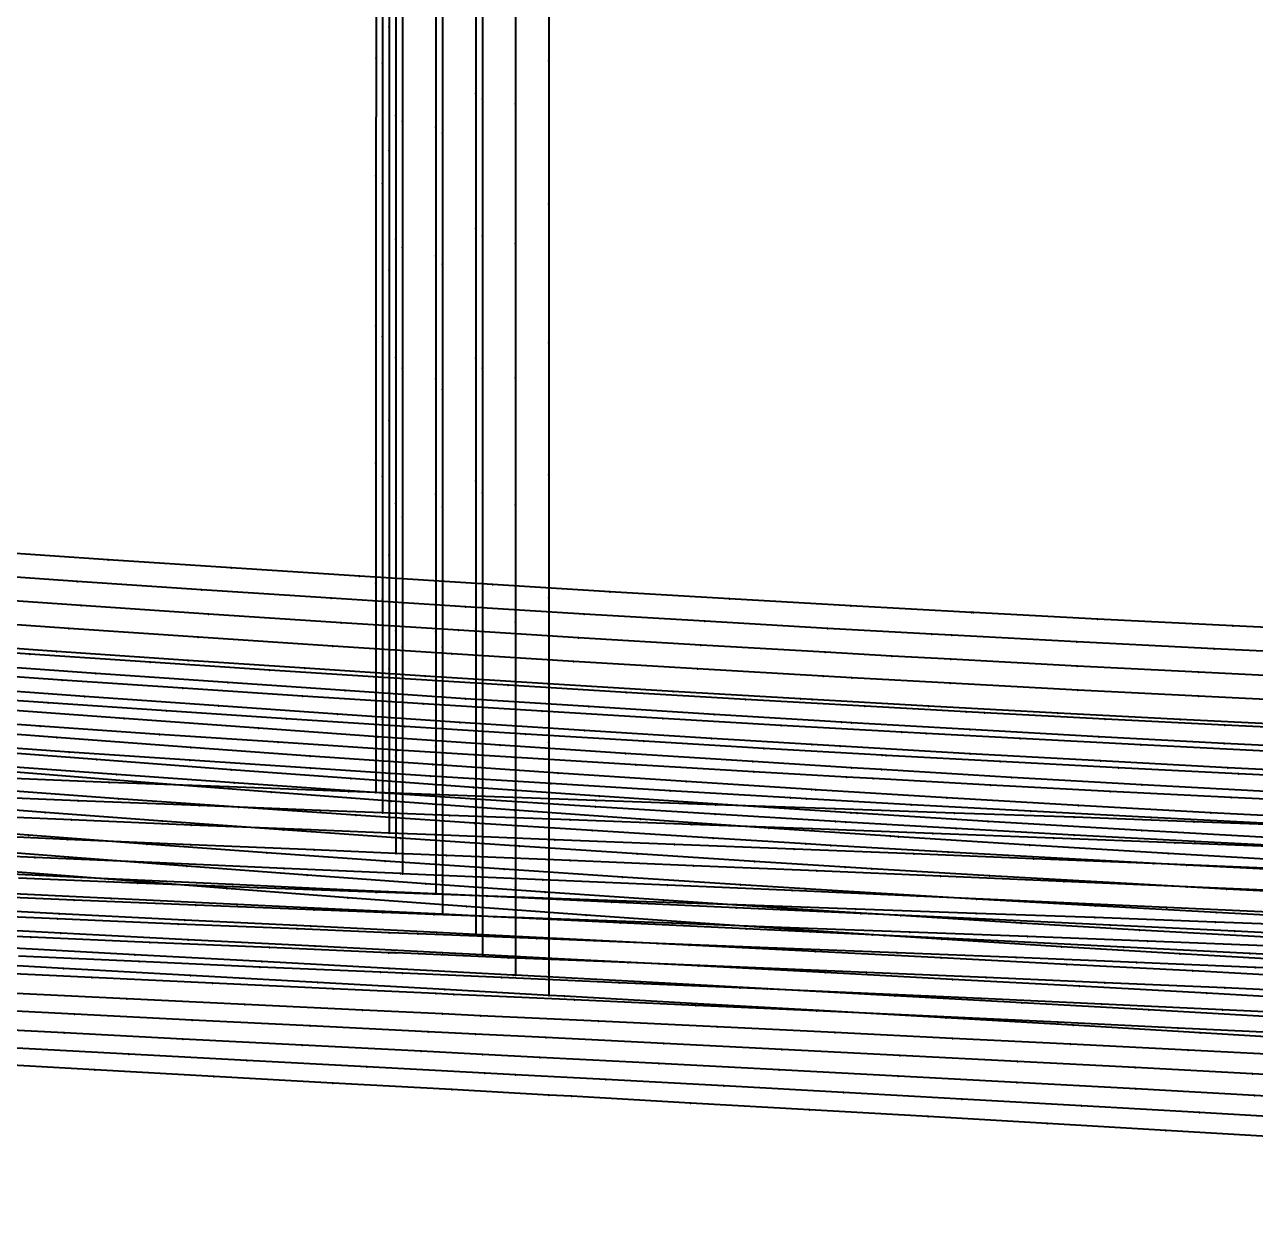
# Model space of a CAD drawing. Extents: x -2408 to 1029, y -526 to 2095.
# Drawn here: x -1262.1 to -1104.9, y 661.5 to 815.2 of the extents above; entities that cross this region are included whole.
import ezdxf

# ---------------------------------------------------------------- set-up
doc = ezdxf.new("R2010")
doc.units = 0

# ---------------------------------------------------------------- blocks, each defined once
blk = doc.blocks.new(' -30')
at = {"layer": '1'}
for points in [[(-426.181387, 263.491995), (-441.331963, 264.275543), (-456.716414, 265.079246), (-471.834351, 265.867545), (-487.219433, 266.659043), (-502.307592, 267.415883), (-517.695124, 268.158316), (-532.759082, 268.847883), (-548.150088, 269.514596), (-563.25244, 270.13595), (-578.645983, 270.740797), (-593.768208, 271.312101), (-609.16329, 271.875507), (-624.304347, 272.41661), (-639.700205, 272.958631), (-654.858819, 273.489181), (-670.25476, 274.029992), (-685.455338, 274.570903), (-700.850559, 275.130612), (-700.958405, 275.13464), (-716.031511, 275.698517), (-731.425494, 276.292017), (-746.605074, 276.894467)], [(-755.919862, -282.450756), (-771.200627, -281.788465), (-786.597999, -281.140621), (-801.88015, -280.51132), (-817.299696, -279.884333), (-832.58227, -279.265012), (-848.022402, -278.63554), (-863.304405, -278.003055), (-878.763381, -277.348024), (-894.043868, -276.679726), (-909.520237, -275.975179), (-924.797993, -275.246623), (-940.074012, -274.48242), (-955.469032, -273.674483), (-957.810669, -273.548374), (-970.741257, -272.837722), (-985.991134, -271.970428), (-1001.25985, -271.072241), (-1016.303678, -270.159495), (-1031.56907, -269.206516), (-1046.783735, -268.231197), (-1062.045895, -267.227961), (-1077.415054, -266.192914), (-1092.674012, -265.141895)]]:
    blk.add_lwpolyline(points, dxfattribs=at)
at = {"layer": '14'}
for points in [[(-428.605438, 276.333232), (-443.868397, 277.1251), (-459.130577, 277.922795), (-474.392398, 278.717149), (-489.654587, 279.499012), (-504.917567, 280.259217), (-520.181988, 280.98861), (-535.430734, 281.678741), (-550.699052, 282.332695), (-565.968947, 282.954628), (-581.240332, 283.549537), (-596.512816, 284.122407), (-611.786236, 284.678231), (-627.060429, 285.222003), (-642.335041, 285.758709), (-657.609871, 286.293342), (-672.884642, 286.83089), (-688.15919, 287.376346), (-700.958176, 287.844696), (-704.484245, 287.973715), (-719.757559, 288.549921), (-735.030142, 289.143388), (-750.301972, 289.754185)], [(-749.239609, -270.035024), (-765.105553, -269.338122), (-780.972669, -268.664248), (-796.840762, -268.007014), (-812.709408, -267.360039), (-828.578263, -266.71694), (-844.446979, -266.071333), (-860.315134, -265.416838), (-876.182533, -264.747066), (-892.048754, -264.055635), (-907.913451, -263.336164), (-923.7762, -262.582272), (-941.068247, -261.714579), (-956.86877, -260.880383), (-957.126389, -260.86647), (-972.553443, -260.016254), (-988.060526, -259.129009), (-1003.328049, -258.225478), (-1018.294121, -257.312485), (-1035.2909, -256.244481), (-1051.694918, -255.183723), (-1067.407822, -254.141055), (-1082.331331, -253.127316)]]:
    blk.add_lwpolyline(points, dxfattribs=at)
at = {"layer": '2'}
blk.add_point((-700.958176, 287.845173), dxfattribs=at)
at = {"layer": '3'}
for p in [(-700.956241, 381.576891), (-700.956551, 366.560706), (-700.956946, 347.424119), (-700.957308, 329.884465), (-700.957624, 314.580517), (-700.957934, 299.567665), (-735.030142, 289.143388), (-719.757559, 288.549921), (-704.484245, 287.973715), (-700.958176, 287.844696), (-688.15919, 287.376346), (-672.884642, 286.83089), (-657.609871, 286.293342), (-642.335041, 285.758709), (-627.060429, 285.222003), (-611.786236, 284.678231), (-596.512816, 284.122407), (-731.425494, 276.292017), (-716.031511, 275.698517), (-700.958405, 275.13464), (-700.850559, 275.130612), (-685.455338, 274.570903), (-670.25476, 274.029992), (-654.858819, 273.489181), (-639.700205, 272.958631), (-624.304347, 272.41661), (-609.16329, 271.875507), (-593.768208, 271.312101), (-1067.407822, -254.141055), (-1051.694918, -255.183723), (-1035.2909, -256.244481), (-1018.294121, -257.312485), (-1003.328049, -258.225478), (-988.060526, -259.129009), (-972.553443, -260.016254), (-957.126389, -260.86647), (-956.86877, -260.880383), (-941.068247, -261.714579), (-923.7762, -262.582272), (-1077.415054, -266.192914), (-1062.045895, -267.227961), (-1046.783735, -268.231197), (-1031.56907, -269.206516), (-1016.303678, -270.159495), (-1001.25985, -271.072241), (-985.991134, -271.970428), (-970.741257, -272.837722), (-957.810669, -273.548374), (-955.469032, -273.674483), (-940.074012, -274.48242), (-924.797993, -275.246623)]:
    blk.add_point(p, dxfattribs=at)
at = {"layer": '4'}
for p in [(-700.958176, 287.844696), (-700.958405, 275.13464), (-957.126389, -260.86647), (-957.810669, -273.548374)]:
    blk.add_point(p, dxfattribs=at)
at = {"layer": '8'}
blk.add_lwpolyline([(-700.953674, 505.879898), (-700.95409, 485.75853), (-700.954458, 467.90115), (-700.95481, 450.86053), (-700.955198, 432.063291), (-700.955609, 412.148189), (-700.955925, 396.86254), (-700.956241, 381.576891), (-700.956551, 366.560706), (-700.956946, 347.424119), (-700.957308, 329.884465), (-700.957624, 314.580517), (-700.957934, 299.567665), (-700.958176, 287.845173)], dxfattribs=at)
blk = doc.blocks.new(' -31')
at = {"layer": '1'}
for points in [[(-421.689618, 260.061065), (-437.011078, 260.884107), (-452.031299, 261.702323), (-467.319028, 262.537249), (-482.339516, 263.350588), (-497.359257, 264.148142), (-512.381885, 264.921339), (-527.634866, 265.672338), (-542.660905, 266.374364), (-557.93453, 267.053433), (-572.963389, 267.692279), (-588.256539, 268.317149), (-603.287269, 268.911079), (-618.59881, 269.5002), (-633.630554, 270.067508), (-648.959279, 270.639377), (-663.991401, 271.198233), (-679.384302, 271.773426), (-694.415989, 272.342519), (-700.958405, 272.5951), (-709.764956, 272.935074), (-724.795652, 273.529554), (-740.344061, 274.159765), (-755.173561, 274.775202)], [(-752.358094, -285.071968), (-767.404683, -284.398666), (-782.827206, -283.731496), (-798.250467, -283.081525), (-813.321694, -282.457211), (-828.745615, -281.823474), (-843.839067, -281.202679), (-859.262705, -280.56173), (-874.376563, -279.921436), (-889.798955, -279.249807), (-904.931591, -278.567229), (-920.351476, -277.841485), (-935.501224, -277.092704), (-950.917432, -276.292682), (-962.914429, -275.644817), (-966.01626, -275.473851), (-981.428758, -274.60417), (-996.558775, -273.719373), (-1011.967625, -272.788666), (-1027.153644, -271.843779), (-1042.559121, -270.858429), (-1057.86964, -269.853032), (-1073.271734, -268.816338), (-1088.35595, -267.778581)]]:
    blk.add_lwpolyline(points, dxfattribs=at)
at = {"layer": '14'}
for points in [[(-429.8121, 273.213737), (-445.237205, 274.05038), (-460.661389, 274.892923), (-476.085414, 275.731881), (-491.509813, 276.557754), (-506.935119, 277.361046), (-522.643486, 278.145979), (-538.072556, 278.877313), (-553.503501, 279.572014), (-568.936231, 280.234934), (-584.370424, 280.870918), (-599.805761, 281.48481), (-615.24215, 282.081462), (-630.679194, 282.665717), (-646.116763, 283.242424), (-661.554576, 283.816431), (-676.992388, 284.392583), (-692.429955, 284.975729), (-700.958176, 285.304661), (-708.951361, 285.612984), (-724.387761, 286.223535), (-739.82349, 286.849095), (-755.258519, 287.489931)], [(-749.787063, -272.476186), (-765.817707, -271.756201), (-781.849769, -271.061654), (-797.882875, -270.38581), (-813.916575, -269.721941), (-829.95065, -269.063307), (-845.984649, -268.403178), (-862.018199, -267.734821), (-878.050928, -267.051504), (-894.082461, -266.346494), (-910.112427, -265.613057), (-926.140451, -264.84446), (-943.708059, -263.954536), (-959.67301, -263.103139), (-962.218704, -262.963848), (-975.521006, -262.220892), (-991.189569, -261.314786), (-1006.616222, -260.391812), (-1021.738486, -259.458959), (-1038.913005, -258.367476), (-1055.489037, -257.283158), (-1071.367298, -256.21711), (-1086.448576, -255.180433)]]:
    blk.add_lwpolyline(points, dxfattribs=at)
at = {"layer": '2'}
blk.add_point((-700.958176, 285.305176), dxfattribs=at)
at = {"layer": '3'}
for p in [(-700.956241, 380.980522), (-700.956551, 365.652977), (-700.956946, 346.119563), (-700.957308, 328.216197), (-700.957624, 312.5949), (-700.957934, 297.270754), (-739.82349, 286.849095), (-724.387761, 286.223535), (-708.951361, 285.612984), (-700.958176, 285.304661), (-692.429955, 284.975729), (-676.992388, 284.392583), (-661.554576, 283.816431), (-646.116763, 283.242424), (-630.679194, 282.665717), (-615.24215, 282.081462), (-599.805761, 281.48481), (-740.344061, 274.159765), (-724.795652, 273.529554), (-709.764956, 272.935074), (-700.958405, 272.5951), (-694.415989, 272.342519), (-679.384302, 271.773426), (-663.991401, 271.198233), (-648.959279, 270.639377), (-633.630554, 270.067508), (-618.59881, 269.5002), (-603.287269, 268.911079), (-1071.367298, -256.21711), (-1055.489037, -257.283158), (-1038.913005, -258.367476), (-1021.738486, -259.458959), (-1006.616222, -260.391812), (-991.189569, -261.314786), (-975.521006, -262.220892), (-962.218704, -262.963848), (-959.67301, -263.103139), (-943.708059, -263.954536), (-926.140451, -264.84446), (-1073.271734, -268.816338), (-1057.86964, -269.853032), (-1042.559121, -270.858429), (-1027.153644, -271.843779), (-1011.967625, -272.788666), (-996.558775, -273.719373), (-981.428758, -274.60417), (-966.01626, -275.473851), (-962.914429, -275.644817), (-950.917432, -276.292682), (-935.501224, -277.092704)]:
    blk.add_point(p, dxfattribs=at)
at = {"layer": '4'}
for p in [(-700.958176, 285.304661), (-700.958405, 272.5951), (-962.218704, -262.963848), (-962.914429, -275.644817)]:
    blk.add_point(p, dxfattribs=at)
at = {"layer": '8'}
blk.add_lwpolyline([(-700.953674, 507.861099), (-700.95409, 487.322493), (-700.954458, 469.094819), (-700.95481, 451.700844), (-700.955198, 432.513816), (-700.955609, 412.185753), (-700.955925, 396.583138), (-700.956241, 380.980522), (-700.956551, 365.652977), (-700.956946, 346.119563), (-700.957308, 328.216197), (-700.957624, 312.5949), (-700.957934, 297.270754), (-700.958176, 285.305176)], dxfattribs=at)
blk = doc.blocks.new(' -32')
at = {"layer": '1'}
for points in [[(-422.383768, 256.899761), (-437.768939, 257.762106), (-452.928661, 258.623362), (-468.281116, 259.497916), (-483.441033, 260.354496), (-498.852583, 261.208428), (-514.014911, 262.022975), (-529.337916, 262.812437), (-544.503819, 263.555708), (-559.846114, 264.273011), (-575.015055, 264.953136), (-590.375642, 265.616744), (-605.54647, 266.251555), (-620.924172, 266.878666), (-636.096177, 267.485696), (-651.489891, 268.094122), (-666.662289, 268.69081), (-682.151071, 269.301665), (-697.323176, 269.906072), (-700.958405, 270.05312), (-712.73454, 270.529508), (-727.905782, 271.155055), (-743.317423, 271.802961), (-758.487586, 272.453098)], [(-756.075592, -287.363959), (-771.277737, -286.674672), (-786.396985, -286.012042), (-801.624435, -285.361817), (-816.744937, -284.72732), (-831.492069, -284.113688), (-847.116812, -283.463143), (-862.237199, -282.827295), (-877.50982, -282.172792), (-892.628992, -281.507035), (-907.921282, -280.80981), (-923.038039, -280.090857), (-938.34811, -279.326425), (-953.461204, -278.534516), (-968.019562, -277.738285), (-968.548114, -277.70878), (-983.657405, -276.848649), (-998.99178, -275.944104), (-1014.097598, -275.023821), (-1029.500188, -274.057041), (-1044.602615, -273.082548), (-1059.939156, -272.067258), (-1075.038283, -271.04319), (-1090.204697, -269.990208)]]:
    blk.add_lwpolyline(points, dxfattribs=at)
at = {"layer": '14'}
for points in [[(-418.02239, 269.377712), (-433.29239, 270.22969), (-448.56115, 271.095254), (-463.829254, 271.965198), (-479.09729, 272.830318), (-494.365842, 273.681411), (-509.635422, 274.509268), (-527.022193, 275.411858), (-542.295876, 276.164132), (-557.571435, 276.882064), (-572.848641, 277.57007), (-588.127187, 278.232564), (-603.406995, 278.873969), (-618.687759, 279.498698), (-633.969248, 280.111167), (-649.251195, 280.715791), (-664.533444, 281.316991), (-679.815728, 281.919179), (-695.097778, 282.526773), (-700.958176, 282.763557), (-710.965847, 283.167907), (-726.246973, 283.797153), (-741.527498, 284.438462), (-756.807462, 285.092287)], [(-749.976035, -274.934217), (-766.171398, -274.190461), (-782.368289, -273.474709), (-798.566457, -272.779873), (-814.76535, -272.098878), (-830.96472, -271.424635), (-847.16409, -270.750068), (-863.362982, -270.068096), (-879.561149, -269.371632), (-895.758037, -268.6536), (-911.953397, -267.906913), (-928.146678, -267.124496), (-943.652668, -266.335676), (-959.795608, -265.473073), (-967.311859, -265.057926), (-975.830996, -264.577513), (-991.695618, -263.656159), (-1007.326559, -262.716159), (-1022.660679, -261.76467), (-1037.634846, -260.808854), (-1054.565747, -259.697803), (-1070.820894, -258.601952), (-1086.300012, -257.532671)]]:
    blk.add_lwpolyline(points, dxfattribs=at)
at = {"layer": '2'}
blk.add_point((-700.958176, 282.765179), dxfattribs=at)
at = {"layer": '3'}
for p in [(-700.956136, 385.673368), (-700.956448, 369.909708), (-700.956751, 354.613812), (-700.957132, 335.431994), (-700.957472, 318.245988), (-700.95776, 303.721027), (-700.958064, 288.378354), (-741.527498, 284.438462), (-726.246973, 283.797153), (-710.965847, 283.167907), (-700.958176, 282.763557), (-695.097778, 282.526773), (-679.815728, 281.919179), (-664.533444, 281.316991), (-649.251195, 280.715791), (-633.969248, 280.111167), (-618.687759, 279.498698), (-603.406995, 278.873969), (-743.317423, 271.802961), (-727.905782, 271.155055), (-712.73454, 270.529508), (-700.958405, 270.05312), (-697.323176, 269.906072), (-682.151071, 269.301665), (-666.662289, 268.69081), (-651.489891, 268.094122), (-636.096177, 267.485696), (-620.924172, 266.878666), (-605.54647, 266.251555), (-590.375642, 265.616744), (-1070.820894, -258.601952), (-1054.565747, -259.697803), (-1037.634846, -260.808854), (-1022.660679, -261.76467), (-1007.326559, -262.716159), (-991.695618, -263.656159), (-975.830996, -264.577513), (-967.311859, -265.057926), (-959.795608, -265.473073), (-943.652668, -266.335676), (-928.146678, -267.124496), (-1075.038283, -271.04319), (-1059.939156, -272.067258), (-1044.602615, -273.082548), (-1029.500188, -274.057041), (-1014.097598, -275.023821), (-998.99178, -275.944104), (-983.657405, -276.848649), (-968.548114, -277.70878), (-968.019562, -277.738285), (-953.461204, -278.534516), (-938.34811, -279.326425), (-923.038039, -280.090857)]:
    blk.add_point(p, dxfattribs=at)
at = {"layer": '4'}
for p in [(-700.958176, 282.763557), (-700.958405, 270.05312), (-967.311859, -265.057926), (-968.019562, -277.738285)]:
    blk.add_point(p, dxfattribs=at)
at = {"layer": '8'}
blk.add_lwpolyline([(-700.953674, 509.8423), (-700.95409, 488.886455), (-700.954458, 470.288488), (-700.95481, 452.541158), (-700.955198, 432.964349), (-700.955505, 417.481348), (-700.95582, 401.624134), (-700.956136, 385.673368), (-700.956448, 369.909708), (-700.956751, 354.613812), (-700.957132, 335.431994), (-700.957472, 318.245988), (-700.95776, 303.721027), (-700.958064, 288.378354), (-700.958176, 282.765179)], dxfattribs=at)
blk = doc.blocks.new(' -33')
at = {"layer": '1'}
for points in [[(-427.295259, 253.986978), (-442.581111, 254.883506), (-457.866419, 255.789223), (-473.006044, 256.686035), (-488.291917, 257.582109), (-503.536524, 258.457296), (-518.825035, 259.307253), (-534.280464, 260.129675), (-549.572868, 260.906681), (-564.692059, 261.643), (-579.987401, 262.35974), (-595.124711, 263.045234), (-610.422013, 263.717983), (-625.5764, 264.368689), (-640.874932, 265.013734), (-656.045228, 265.645601), (-671.344231, 266.279177), (-686.622937, 266.912557), (-700.958405, 267.510967), (-701.921743, 267.551173), (-717.110963, 268.192671), (-732.409045, 268.848295), (-747.599299, 269.509138), (-762.896495, 270.184946)], [(-755.323933, -289.857647), (-770.694346, -289.143916), (-785.950538, -288.461129), (-801.347675, -287.791684), (-816.605275, -287.141625), (-832.027522, -286.491831), (-847.285475, -285.850042), (-862.543218, -285.20321), (-877.988219, -284.537079), (-893.244742, -283.861903), (-908.710519, -283.153938), (-923.964632, -282.425818), (-939.449062, -281.649797), (-954.699437, -280.847467), (-969.703929, -280.022424), (-973.123016, -279.829655), (-984.950427, -279.149841), (-1000.008426, -278.256658), (-1015.251317, -277.322731), (-1030.42018, -276.365), (-1045.659556, -275.375669), (-1060.820195, -274.365671), (-1076.056196, -273.325623), (-1091.114763, -272.273251)]]:
    blk.add_lwpolyline(points, dxfattribs=at)
at = {"layer": '14'}
for points in [[(-425.616196, 266.610841), (-441.365679, 267.533985), (-457.114135, 268.466918), (-472.86217, 269.399603), (-488.610391, 270.321999), (-504.359634, 271.224079), (-522.360762, 272.217272), (-536.884961, 272.981302), (-552.640378, 273.773883), (-568.397647, 274.533257), (-584.15667, 275.263918), (-599.917043, 275.970344), (-615.678669, 276.657026), (-631.441143, 277.328443), (-647.204368, 277.989087), (-662.967979, 278.643438), (-678.7318, 279.295986), (-694.495504, 279.951211), (-700.958176, 280.222874), (-711.407599, 280.662104), (-727.170485, 281.334524), (-742.932859, 282.01716), (-758.694676, 282.710698)], [(-748.155236, -277.486223), (-764.515007, -276.713849), (-780.876641, -275.97322), (-797.239631, -275.256876), (-813.603698, -274.557347), (-829.968258, -273.867177), (-846.333034, -273.178896), (-862.697518, -272.485043), (-879.061203, -271.77816), (-895.42381, -271.050776), (-911.784756, -270.295435), (-928.143763, -269.504667), (-943.54103, -268.721465), (-959.860649, -267.848624), (-972.405014, -267.149811), (-976.08208, -266.940595), (-992.141825, -266.004694), (-1007.976158, -265.048251), (-1023.521357, -264.078597), (-1038.713918, -263.103048), (-1055.907811, -261.967239), (-1072.433921, -260.845017), (-1088.191235, -259.74801)]]:
    blk.add_lwpolyline(points, dxfattribs=at)
at = {"layer": '2'}
blk.add_point((-700.958176, 280.225182), dxfattribs=at)
at = {"layer": '3'}
for p in [(-700.956345, 374.425076), (-700.956652, 358.633801), (-700.956946, 343.510434), (-700.957308, 324.879663), (-700.957624, 308.623679), (-700.957934, 292.676912), (-742.932859, 282.01716), (-727.170485, 281.334524), (-711.407599, 280.662104), (-700.958176, 280.222874), (-694.495504, 279.951211), (-678.7318, 279.295986), (-662.967979, 278.643438), (-647.204368, 277.989087), (-631.441143, 277.328443), (-615.678669, 276.657026), (-599.917043, 275.970344), (-747.599299, 269.509138), (-732.409045, 268.848295), (-717.110963, 268.192671), (-701.921743, 267.551173), (-700.958405, 267.510967), (-686.622937, 266.912557), (-671.344231, 266.279177), (-656.045228, 265.645601), (-640.874932, 265.013734), (-625.5764, 264.368689), (-610.422013, 263.717983), (-595.124711, 263.045234), (-1072.433921, -260.845017), (-1055.907811, -261.967239), (-1038.713918, -263.103048), (-1023.521357, -264.078597), (-1007.976158, -265.048251), (-992.141825, -266.004694), (-976.08208, -266.940595), (-972.405014, -267.149811), (-959.860649, -267.848624), (-943.54103, -268.721465), (-928.143763, -269.504667), (-1076.056196, -273.325623), (-1060.820195, -274.365671), (-1045.659556, -275.375669), (-1030.42018, -276.365), (-1015.251317, -277.322731), (-1000.008426, -278.256658), (-984.950427, -279.149841), (-973.123016, -279.829655), (-969.703929, -280.022424), (-954.699437, -280.847467), (-939.449062, -281.649797), (-923.964632, -282.425818)]:
    blk.add_point(p, dxfattribs=at)
at = {"layer": '4'}
for p in [(-700.958176, 280.222874), (-700.958405, 267.510967), (-972.405014, -267.149811), (-973.123016, -279.829655)]:
    blk.add_point(p, dxfattribs=at)
at = {"layer": '8'}
blk.add_lwpolyline([(-700.953674, 511.823502), (-700.954028, 493.650369), (-700.954378, 475.636261), (-700.954718, 458.108068), (-700.955099, 438.544343), (-700.955402, 422.943899), (-700.955714, 406.866367), (-700.95603, 390.598014), (-700.956345, 374.425076), (-700.956652, 358.633801), (-700.956946, 343.510434), (-700.957308, 324.879663), (-700.957624, 308.623679), (-700.957934, 292.676912), (-700.958176, 280.225182)], dxfattribs=at)
blk = doc.blocks.new(' -34')
at = {"layer": '1'}
for points in [[(-427.3658, 250.80666), (-442.752906, 251.74436), (-458.172006, 252.69371), (-473.524246, 253.639), (-488.944, 254.579046), (-503.96908, 255.477045), (-519.391481, 256.371375), (-534.709567, 257.223988), (-550.135995, 258.045975), (-565.472535, 258.830853), (-580.902162, 259.591977), (-596.25616, 260.324763), (-611.687871, 261.040399), (-627.058243, 261.736318), (-642.491357, 262.422015), (-657.876937, 263.096367), (-673.310691, 263.767534), (-688.346205, 264.420255), (-700.958405, 264.969692), (-703.779921, 265.092619), (-719.18269, 265.768612), (-734.615851, 266.452935), (-750.020513, 267.143665)], [(-751.282725, -292.515013), (-766.30968, -291.793504), (-781.702573, -291.08384), (-797.096529, -290.397559), (-812.152426, -289.742886), (-827.547588, -289.084129), (-842.629487, -288.443162), (-858.02474, -287.787078), (-873.130701, -287.135416), (-888.525021, -286.457104), (-903.652986, -285.770646), (-919.045172, -285.045524), (-934.193097, -284.298782), (-949.581788, -283.501829), (-964.849556, -282.67344), (-978.226776, -281.917915), (-980.234234, -281.802241), (-995.616874, -280.897041), (-1010.84555, -279.969732), (-1026.224543, -279.003418), (-1041.564578, -278.011059), (-1056.939991, -276.989186), (-1072.390668, -275.936023), (-1087.762539, -274.86247)]]:
    blk.add_lwpolyline(points, dxfattribs=at)
at = {"layer": '14'}
for points in [[(-429.167027, 263.638904), (-445.078209, 264.611238), (-460.988322, 265.591521), (-476.898239, 266.569519), (-492.808532, 267.534977), (-508.720077, 268.477659), (-523.82202, 269.341893), (-539.737721, 270.21388), (-555.655588, 271.048715), (-571.57552, 271.850673), (-587.497189, 272.624017), (-603.420266, 273.373011), (-619.34465, 274.101929), (-635.269936, 274.815031), (-651.196024, 275.516591), (-667.122547, 276.210871), (-683.049291, 276.90214), (-700.958176, 277.681198), (-701.25124, 277.693948), (-716.082292, 278.34431), (-732.008379, 279.049466), (-747.933998, 279.762512), (-763.859133, 280.484359)], [(-748.67503, -279.928044), (-765.199451, -279.131692), (-781.725946, -278.369802), (-798.254052, -277.63453), (-814.783307, -276.918032), (-831.313248, -276.212463), (-847.843414, -275.509981), (-864.373419, -274.802738), (-880.902647, -274.082896), (-897.430713, -273.342608), (-913.957154, -272.57403), (-930.481509, -271.769319), (-946.126004, -270.967182), (-962.610425, -270.077926), (-977.497482, -269.238701), (-978.995736, -269.15243), (-995.217702, -268.19819), (-1011.212086, -267.222703), (-1026.914653, -266.233465), (-1042.261168, -265.237971), (-1057.187393, -264.243718), (-1073.984438, -263.095324), (-1090.019987, -261.970725)]]:
    blk.add_lwpolyline(points, dxfattribs=at)
at = {"layer": '2'}
blk.add_point((-700.958176, 277.685184), dxfattribs=at)
at = {"layer": '3'}
for p in [(-700.956345, 373.72403), (-700.956652, 357.62448), (-700.956946, 342.205879), (-700.957308, 323.211396), (-700.957624, 306.638075), (-700.957934, 290.379991), (-747.933998, 279.762512), (-732.008379, 279.049466), (-716.082292, 278.34431), (-701.25124, 277.693948), (-700.958176, 277.681198), (-683.049291, 276.90214), (-667.122547, 276.210871), (-651.196024, 275.516591), (-635.269936, 274.815031), (-619.34465, 274.101929), (-603.420266, 273.373011), (-734.615851, 266.452935), (-719.18269, 265.768612), (-703.779921, 265.092619), (-700.958405, 264.969692), (-688.346205, 264.420255), (-673.310691, 263.767534), (-657.876937, 263.096367), (-642.491357, 262.422015), (-627.058243, 261.736318), (-611.687871, 261.040399), (-596.25616, 260.324763), (-1073.984438, -263.095324), (-1057.187393, -264.243718), (-1042.261168, -265.237971), (-1026.914653, -266.233465), (-1011.212086, -267.222703), (-995.217702, -268.19819), (-978.995736, -269.15243), (-977.497482, -269.238701), (-962.610425, -270.077926), (-946.126004, -270.967182), (-930.481509, -271.769319), (-1072.390668, -275.936023), (-1056.939991, -276.989186), (-1041.564578, -278.011059), (-1026.224543, -279.003418), (-1010.84555, -279.969732), (-995.616874, -280.897041), (-980.234234, -281.802241), (-978.226776, -281.917915), (-964.849556, -282.67344), (-949.581788, -283.501829), (-934.193097, -284.298782)]:
    blk.add_point(p, dxfattribs=at)
at = {"layer": '4'}
for p in [(-700.958176, 277.681198), (-700.958405, 264.969692), (-977.497482, -269.238701), (-978.226776, -281.917915)]:
    blk.add_point(p, dxfattribs=at)
at = {"layer": '8'}
blk.add_lwpolyline([(-700.953674, 513.804703), (-700.954028, 495.276801), (-700.954378, 476.91103), (-700.954718, 459.040651), (-700.955099, 439.09501), (-700.955402, 423.190017), (-700.955714, 406.798633), (-700.95603, 390.212692), (-700.956345, 373.72403), (-700.956652, 357.62448), (-700.956946, 342.205879), (-700.957308, 323.211396), (-700.957624, 306.638075), (-700.957934, 290.379991), (-700.958176, 277.685184)], dxfattribs=at)
blk = doc.blocks.new(' -35')
at = {"layer": '1'}
for points in [[(-437.238442, 248.247811), (-452.652031, 249.230405), (-468.004108, 250.212494), (-483.417923, 251.192657), (-498.737884, 252.152017), (-514.154146, 253.092948), (-529.226783, 253.980053), (-544.647145, 254.851238), (-559.976131, 255.683734), (-575.399892, 256.491231), (-590.746435, 257.268618), (-606.17264, 258.027724), (-621.535509, 258.765234), (-636.963403, 259.491077), (-652.341469, 260.203586), (-667.770154, 260.911265), (-683.23861, 261.617552), (-698.66741, 262.322504), (-700.958405, 262.427711), (-714.064389, 263.029557), (-729.49281, 263.744003), (-744.89203, 264.463864), (-760.319735, 265.192516)], [(-760.809693, -294.470697), (-776.202845, -293.722761), (-791.597219, -293.000645), (-806.635484, -292.313985), (-822.031315, -291.623793), (-837.096648, -290.954715), (-852.492776, -290.27093), (-867.583074, -289.594416), (-882.978356, -288.891491), (-898.091395, -288.182923), (-913.484576, -287.435701), (-928.618271, -286.668805), (-944.007854, -285.850953), (-959.108642, -285.010879), (-973.190689, -284.194622), (-974.494042, -284.117539), (-989.877375, -283.189174), (-1005.139104, -282.236163), (-1020.518526, -281.245303), (-1035.917054, -280.223952), (-1051.29271, -279.176298), (-1066.304741, -278.12779), (-1081.676777, -277.028353)]]:
    blk.add_lwpolyline(points, dxfattribs=at)
at = {"layer": '14'}
for points in [[(-424.654254, 260.17974), (-440.560214, 261.184595), (-456.465022, 262.200362), (-472.369271, 263.216835), (-488.273859, 264.223825), (-504.179453, 265.211128), (-520.086723, 266.168542), (-535.242791, 267.044751), (-551.154726, 267.927338), (-567.068873, 268.775939), (-582.984821, 269.594716), (-598.902465, 270.387849), (-614.821471, 271.159505), (-630.741503, 271.913851), (-646.662457, 272.655066), (-662.58396, 273.387316), (-678.505791, 274.114774), (-694.427731, 274.841612), (-700.958176, 275.141201), (-710.940407, 275.599112), (-726.861784, 276.335499), (-742.782764, 277.078817), (-758.703323, 277.830058)], [(-759.666823, -281.811773), (-776.186742, -281.009095), (-792.708424, -280.235858), (-809.231455, -279.484014), (-825.755344, -278.745518), (-842.279602, -278.012328), (-858.803738, -277.276399), (-875.327339, -276.529683), (-891.849761, -275.764143), (-908.370591, -274.971733), (-924.88934, -274.144407), (-940.875508, -273.302877), (-957.363445, -272.389503), (-972.443008, -271.51638), (-973.761162, -271.438436), (-990.00323, -270.457451), (-1006.023998, -269.454333), (-1021.758036, -268.436859), (-1037.139843, -267.412805), (-1052.103916, -266.389951), (-1068.946655, -265.208513), (-1085.027638, -264.051647)]]:
    blk.add_lwpolyline(points, dxfattribs=at)
at = {"layer": '2'}
blk.add_point((-700.958176, 275.145187), dxfattribs=at)
at = {"layer": '3'}
for p in [(-700.956345, 373.022984), (-700.956652, 356.61516), (-700.956946, 340.901323), (-700.957221, 326.178895), (-700.95755, 308.605239), (-700.957822, 294.027856), (-700.958098, 279.321955), (-742.782764, 277.078817), (-726.861784, 276.335499), (-710.940407, 275.599112), (-700.958176, 275.141201), (-694.427731, 274.841612), (-678.505791, 274.114774), (-662.58396, 273.387316), (-646.662457, 272.655066), (-630.741503, 271.913851), (-614.821471, 271.159505), (-598.902465, 270.387849), (-744.89203, 264.463864), (-729.49281, 263.744003), (-714.064389, 263.029557), (-700.958405, 262.427711), (-698.66741, 262.322504), (-683.23861, 261.617552), (-667.770154, 260.911265), (-652.341469, 260.203586), (-636.963403, 259.491077), (-621.535509, 258.765234), (-606.17264, 258.027724), (-1068.946655, -265.208513), (-1052.103916, -266.389951), (-1037.139843, -267.412805), (-1021.758036, -268.436859), (-1006.023998, -269.454333), (-990.00323, -270.457451), (-973.761162, -271.438436), (-972.443008, -271.51638), (-957.363445, -272.389503), (-940.875508, -273.302877), (-924.88934, -274.144407), (-1066.304741, -278.12779), (-1051.29271, -279.176298), (-1035.917054, -280.223952), (-1020.518526, -281.245303), (-1005.139104, -282.236163), (-989.877375, -283.189174), (-974.494042, -284.117539), (-973.190689, -284.194622), (-959.108642, -285.010879), (-944.007854, -285.850953), (-928.618271, -286.668805)]:
    blk.add_point(p, dxfattribs=at)
at = {"layer": '4'}
for p in [(-700.958176, 275.141201), (-700.958405, 262.427711), (-972.443008, -271.51638), (-973.190689, -284.194622)]:
    blk.add_point(p, dxfattribs=at)
at = {"layer": '8'}
blk.add_lwpolyline([(-700.953674, 515.785904), (-700.954028, 496.90323), (-700.954378, 478.185792), (-700.954718, 459.973234), (-700.955099, 439.645677), (-700.955402, 423.436136), (-700.955714, 406.73088), (-700.95603, 389.827352), (-700.956345, 373.022984), (-700.956652, 356.61516), (-700.956946, 340.901323), (-700.957221, 326.178895), (-700.95755, 308.605239), (-700.957822, 294.027856), (-700.958098, 279.321955), (-700.958176, 275.145187)], dxfattribs=at)
blk = doc.blocks.new(' -36')
at = {"layer": '1'}
for points in [[(-439.815525, 245.25742), (-454.819079, 246.249466), (-469.861017, 247.246214), (-484.903361, 248.236845), (-499.874545, 249.208418), (-514.919397, 250.161232), (-530.108741, 251.090568), (-545.157575, 251.977399), (-560.652262, 252.857356), (-575.704564, 253.683023), (-590.696881, 254.480399), (-605.751663, 255.259333), (-620.759471, 256.017274), (-635.815979, 256.762228), (-650.838252, 257.493266), (-665.89577, 258.217028), (-681.056175, 258.940038), (-696.114135, 259.655706), (-700.958405, 259.886036), (-711.172054, 260.371638), (-726.213128, 261.08938), (-741.270753, 261.811643), (-756.314975, 262.537789)], [(-763.338846, -296.79844), (-778.351493, -296.05933), (-793.553311, -295.337039), (-808.56811, -294.643233), (-823.583522, -293.962674), (-838.814652, -293.279547), (-853.830428, -292.606893), (-869.087782, -291.91782), (-884.102765, -291.228094), (-899.384049, -290.508166), (-914.397063, -289.776621), (-929.700036, -288.998858), (-944.709607, -288.199649), (-960.104271, -287.341486), (-975.109699, -286.4678), (-978.296661, -286.277752), (-990.113113, -285.56012), (-1005.598166, -284.59047), (-1020.597708, -283.621117), (-1035.747184, -282.613356), (-1050.743047, -281.588708), (-1066.063397, -280.515314), (-1081.055759, -279.439485)]]:
    blk.add_lwpolyline(points, dxfattribs=at)
at = {"layer": '14'}
for points in [[(-437.432173, 257.828144), (-453.498913, 258.889817), (-469.564994, 259.954413), (-485.631204, 261.011601), (-501.698325, 262.051048), (-517.767144, 263.062422), (-533.549452, 264.019101), (-549.623166, 264.955089), (-565.699074, 265.856354), (-581.777071, 266.726821), (-597.856824, 267.5704), (-613.938074, 268.391004), (-630.020565, 269.192549), (-646.104039, 269.978948), (-662.188201, 270.754113), (-678.272869, 271.521964), (-694.357748, 272.286412), (-700.958176, 272.600288), (-711.086961, 273.081981), (-727.171594, 273.849856), (-743.255914, 274.621901), (-759.339923, 275.399351)], [(-757.515704, -284.376837), (-774.200055, -283.545769), (-790.886463, -282.748107), (-807.574558, -281.975401), (-824.263738, -281.21921), (-840.953402, -280.471095), (-857.643179, -279.722607), (-874.332467, -278.965305), (-891.020666, -278.190751), (-907.707404, -277.390494), (-924.392004, -276.556099), (-940.653292, -275.701839), (-957.314978, -274.779548), (-973.896628, -273.817123), (-977.53685, -273.600216), (-990.332004, -272.822526), (-1006.555167, -271.8037), (-1022.499956, -270.768605), (-1038.100212, -269.725196), (-1053.28999, -268.681419), (-1070.40433, -267.473829), (-1086.764907, -266.289203)]]:
    blk.add_lwpolyline(points, dxfattribs=at)
at = {"layer": '2'}
blk.add_point((-700.958176, 272.605171), dxfattribs=at)
at = {"layer": '3'}
for p in [(-700.956345, 372.321923), (-700.956652, 355.605825), (-700.956946, 339.596753), (-700.957221, 324.597717), (-700.95755, 306.693891), (-700.957822, 291.84263), (-700.958098, 276.860416), (-743.255914, 274.621901), (-727.171594, 273.849856), (-711.086961, 273.081981), (-700.958176, 272.600288), (-694.357748, 272.286412), (-678.272869, 271.521964), (-662.188201, 270.754113), (-646.104039, 269.978948), (-630.020565, 269.192549), (-613.938074, 268.391004), (-597.856824, 267.5704), (-741.270753, 261.811643), (-726.213128, 261.08938), (-711.172054, 260.371638), (-700.958405, 259.886036), (-696.114135, 259.655706), (-681.056175, 258.940038), (-665.89577, 258.217028), (-650.838252, 257.493266), (-635.815979, 256.762228), (-620.759471, 256.017274), (-605.751663, 255.259333), (-1070.40433, -267.473829), (-1053.28999, -268.681419), (-1038.100212, -269.725196), (-1022.499956, -270.768605), (-1006.555167, -271.8037), (-990.332004, -272.822526), (-977.53685, -273.600216), (-973.896628, -273.817123), (-957.314978, -274.779548), (-940.653292, -275.701839), (-924.392004, -276.556099), (-1066.063397, -280.515314), (-1050.743047, -281.588708), (-1035.747184, -282.613356), (-1020.597708, -283.621117), (-1005.598166, -284.59047), (-990.113113, -285.56012), (-978.296661, -286.277752), (-975.109699, -286.4678), (-960.104271, -287.341486), (-944.709607, -288.199649), (-929.700036, -288.998858)]:
    blk.add_point(p, dxfattribs=at)
at = {"layer": '4'}
for p in [(-700.958176, 272.600288), (-700.958405, 259.886036), (-977.53685, -273.600216), (-978.296661, -286.277752)]:
    blk.add_point(p, dxfattribs=at)
at = {"layer": '8'}
blk.add_lwpolyline([(-700.953674, 517.767105), (-700.954028, 498.52966), (-700.954378, 479.460557), (-700.954718, 460.90582), (-700.955099, 440.196339), (-700.955402, 423.682258), (-700.955714, 406.66315), (-700.95603, 389.442035), (-700.956345, 372.321923), (-700.956652, 355.605825), (-700.956946, 339.596753), (-700.957221, 324.597717), (-700.95755, 306.693891), (-700.957822, 291.84263), (-700.958098, 276.860416), (-700.958176, 272.605171)], dxfattribs=at)
blk = doc.blocks.new(' -37')
at = {"layer": '1'}
for points in [[(-434.750846, 241.761751), (-449.801661, 242.789125), (-464.788883, 243.817076), (-479.839575, 244.846159), (-495.313458, 245.89215), (-510.366359, 246.888462), (-525.592231, 247.865702), (-540.649183, 248.79903), (-556.121132, 249.724203), (-571.181851, 250.594361), (-586.670414, 251.462009), (-601.733892, 252.282827), (-616.718583, 253.079818), (-631.783954, 253.864518), (-646.783006, 254.632401), (-661.849628, 255.393501), (-676.93927, 256.148676), (-692.006398, 256.898771), (-700.958405, 257.343826), (-707.025654, 257.645473), (-722.092817, 258.396088), (-737.159846, 259.149465), (-752.182522, 259.904338), (-767.249065, 260.666223)], [(-758.309054, -299.473766), (-773.32178, -298.696695), (-788.505547, -297.939125), (-803.520748, -297.211722), (-818.536674, -296.499533), (-833.750777, -295.786958), (-848.767308, -295.086083), (-864.008634, -294.370643), (-879.024432, -293.655535), (-894.290599, -292.911751), (-909.304442, -292.156997), (-924.59299, -291.357248), (-939.603383, -290.536247), (-954.847641, -289.664205), (-969.853688, -288.767711), (-973.26416, -288.55896), (-984.857613, -287.83633), (-999.854355, -286.873429), (-1014.854318, -285.880086), (-1030.060748, -284.843583), (-1045.056864, -283.793714), (-1060.45161, -282.688683), (-1075.44398, -281.586653), (-1090.446815, -280.458628)]]:
    blk.add_lwpolyline(points, dxfattribs=at)
at = {"layer": '14'}
for points in [[(-432.872225, 254.36355), (-448.933673, 255.459429), (-464.994147, 256.561042), (-481.054607, 257.65818), (-497.115706, 258.740611), (-513.178327, 259.798121), (-529.012331, 260.806256), (-545.079875, 261.790432), (-561.149914, 262.739014), (-577.222035, 263.6558), (-593.296128, 264.544606), (-609.37178, 265.409231), (-625.44888, 266.25349), (-641.527015, 267.081183), (-657.606038, 267.896122), (-673.685649, 268.702114), (-689.765586, 269.502964), (-700.958176, 270.059471), (-705.923088, 270.306326), (-722.002954, 271.107454), (-738.082595, 271.911665), (-754.161929, 272.720273), (-770.240877, 273.534593)], [(-751.933622, -287.095371), (-768.611054, -286.220439), (-785.290886, -285.381982), (-801.972565, -284.571351), (-818.655535, -283.779897), (-835.339243, -282.998972), (-852.023132, -282.219925), (-868.706649, -281.434108), (-885.389239, -280.632872), (-902.070347, -279.807568), (-918.749418, -278.949547), (-935.377298, -278.05285), (-952.039503, -277.106422), (-968.631173, -276.118252), (-972.484207, -275.882607), (-985.084917, -275.096591), (-1001.333343, -274.049686), (-1017.309061, -272.985787), (-1032.94468, -271.913143), (-1048.172808, -270.840002), (-1065.334007, -269.598383), (-1081.741827, -268.380416)]]:
    blk.add_lwpolyline(points, dxfattribs=at)
at = {"layer": '2'}
blk.add_point((-700.958176, 270.065174), dxfattribs=at)
at = {"layer": '3'}
for p in [(-700.956241, 377.402331), (-700.956551, 360.206516), (-700.956849, 343.627916), (-700.957132, 327.975094), (-700.957472, 309.078169), (-700.95776, 293.107232), (-700.958026, 278.372579), (-754.161929, 272.720273), (-738.082595, 271.911665), (-722.002954, 271.107454), (-705.923088, 270.306326), (-700.958176, 270.059471), (-689.765586, 269.502964), (-673.685649, 268.702114), (-657.606038, 267.896122), (-641.527015, 267.081183), (-625.44888, 266.25349), (-609.37178, 265.409231), (-752.182522, 259.904338), (-737.159846, 259.149465), (-722.092817, 258.396088), (-707.025654, 257.645473), (-700.958405, 257.343826), (-692.006398, 256.898771), (-676.93927, 256.148676), (-661.849628, 255.393501), (-646.783006, 254.632401), (-631.783954, 253.864518), (-616.718583, 253.079818), (-601.733892, 252.282827), (-1065.334007, -269.598383), (-1048.172808, -270.840002), (-1032.94468, -271.913143), (-1017.309061, -272.985787), (-1001.333343, -274.049686), (-985.084917, -275.096591), (-972.484207, -275.882607), (-968.631173, -276.118252), (-952.039503, -277.106422), (-935.377298, -278.05285), (-1075.44398, -281.586653), (-1060.45161, -282.688683), (-1045.056864, -283.793714), (-1030.060748, -284.843583), (-1014.854318, -285.880086), (-999.854355, -286.873429), (-984.857613, -287.83633), (-973.26416, -288.55896), (-969.853688, -288.767711), (-954.847641, -289.664205), (-939.603383, -290.536247), (-924.59299, -291.357248)]:
    blk.add_point(p, dxfattribs=at)
at = {"layer": '4'}
for p in [(-700.958176, 270.059471), (-700.958405, 257.343826), (-972.484207, -275.882607), (-973.26416, -288.55896)]:
    blk.add_point(p, dxfattribs=at)
at = {"layer": '8'}
blk.add_lwpolyline([(-700.953674, 519.748306), (-700.954028, 500.156092), (-700.954378, 480.735319), (-700.954718, 461.838403), (-700.955001, 446.185582), (-700.955299, 429.606974), (-700.955609, 412.411159), (-700.955925, 394.906745), (-700.956241, 377.402331), (-700.956551, 360.206516), (-700.956849, 343.627916), (-700.957132, 327.975094), (-700.957472, 309.078169), (-700.95776, 293.107232), (-700.958026, 278.372579), (-700.958176, 270.065174)], dxfattribs=at)
blk = doc.blocks.new(' -38')
at = {"layer": '1'}
for points in [[(-435.257665, 238.63327), (-450.426178, 239.703614), (-465.604613, 240.779466), (-480.73968, 241.848928), (-495.919194, 242.909747), (-511.623656, 243.984671), (-526.49678, 244.973252), (-541.681814, 245.95062), (-556.811712, 246.89194), (-572.000634, 247.806854), (-587.146178, 248.692853), (-602.338074, 249.558253), (-617.498214, 250.401244), (-632.6922, 251.228289), (-647.865964, 252.039354), (-663.061397, 252.839612), (-678.400743, 253.63828), (-693.596985, 254.423289), (-700.958405, 254.801903), (-708.790504, 255.204707), (-723.986963, 255.985161), (-739.185081, 256.765925), (-754.38145, 257.548026), (-769.577678, 258.332843)], [(-758.075718, -301.944801), (-773.399218, -301.136858), (-788.545856, -300.368836), (-803.901861, -299.614491), (-819.050592, -298.887607), (-834.43729, -298.160009), (-849.586625, -297.447432), (-865.001643, -296.7193), (-880.150395, -295.994101), (-895.591151, -295.238477), (-910.738088, -294.474357), (-925.883388, -293.680152), (-941.345345, -292.831344), (-956.486473, -291.961364), (-971.499036, -291.06111), (-978.36731, -290.637188), (-986.635753, -290.117361), (-1001.70109, -289.145004), (-1016.833677, -288.137269), (-1032.01982, -287.096086), (-1047.148505, -286.030428), (-1062.433996, -284.926286), (-1077.558764, -283.807521), (-1092.815026, -282.652774)]]:
    blk.add_lwpolyline(points, dxfattribs=at)
at = {"layer": '14'}
for points in [[(-429.653239, 250.971695), (-445.876568, 252.113399), (-462.098794, 253.262943), (-478.320765, 254.410042), (-494.543328, 255.544409), (-510.767329, 256.655759), (-527.274442, 257.752169), (-543.503521, 258.790803), (-559.735154, 259.793361), (-575.969083, 260.763357), (-592.205049, 261.704302), (-608.442794, 262.61971), (-624.68206, 263.513092), (-640.922588, 264.38796), (-657.16412, 265.247828), (-673.40636, 266.096206), (-689.649124, 266.936609), (-700.958176, 267.518616), (-706.045429, 267.78042), (-722.28845, 268.61472), (-738.531393, 269.449101), (-754.774127, 270.28513), (-771.016632, 271.124384)], [(-758.094274, -289.225418), (-774.937379, -288.340786), (-791.783009, -287.492465), (-808.630421, -286.671395), (-825.479098, -285.868508), (-842.328523, -285.074731), (-859.177952, -284.281006), (-876.026946, -283.478259), (-892.874758, -282.65743), (-909.720873, -281.809449), (-926.564775, -280.925246), (-943.492519, -279.99092), (-960.303765, -279.013581), (-977.021177, -277.996097), (-977.577896, -277.961464), (-993.576629, -276.946905), (-1009.902298, -275.874424), (-1025.930063, -274.787092), (-1041.592026, -273.693331), (-1056.82028, -272.601565), (-1073.94759, -271.341612), (-1090.284024, -270.109234)]]:
    blk.add_lwpolyline(points, dxfattribs=at)
at = {"layer": '2'}
blk.add_point((-700.958176, 267.525177), dxfattribs=at)
at = {"layer": '3'}
for p in [(-700.956241, 376.805981), (-700.956551, 359.298787), (-700.956849, 342.419967), (-700.957132, 326.483707), (-700.957392, 311.804195), (-700.957694, 294.729498), (-700.957982, 278.448017), (-754.774127, 270.28513), (-738.531393, 269.449101), (-722.28845, 268.61472), (-706.045429, 267.78042), (-700.958176, 267.518616), (-689.649124, 266.936609), (-673.40636, 266.096206), (-657.16412, 265.247828), (-640.922588, 264.38796), (-624.68206, 263.513092), (-608.442794, 262.61971), (-754.38145, 257.548026), (-739.185081, 256.765925), (-723.986963, 255.985161), (-708.790504, 255.204707), (-700.958405, 254.801903), (-693.596985, 254.423289), (-678.400743, 253.63828), (-663.061397, 252.839612), (-647.865964, 252.039354), (-632.6922, 251.228289), (-617.498214, 250.401244), (-602.338074, 249.558253), (-1073.94759, -271.341612), (-1056.82028, -272.601565), (-1041.592026, -273.693331), (-1025.930063, -274.787092), (-1009.902298, -275.874424), (-993.576629, -276.946905), (-977.577896, -277.961464), (-977.021177, -277.996097), (-960.303765, -279.013581), (-943.492519, -279.99092), (-926.564775, -280.925246), (-1077.558764, -283.807521), (-1062.433996, -284.926286), (-1047.148505, -286.030428), (-1032.01982, -287.096086), (-1016.833677, -288.137269), (-1001.70109, -289.145004), (-986.635753, -290.117361), (-978.36731, -290.637188), (-971.499036, -291.06111), (-956.486473, -291.961364), (-941.345345, -292.831344), (-925.883388, -293.680152)]:
    blk.add_point(p, dxfattribs=at)
at = {"layer": '4'}
for p in [(-700.958176, 267.518616), (-700.958405, 254.801903), (-977.577896, -277.961464), (-978.36731, -290.637188)]:
    blk.add_point(p, dxfattribs=at)
at = {"layer": '8'}
blk.add_lwpolyline([(-700.953674, 521.729507), (-700.954028, 501.782521), (-700.954378, 482.010081), (-700.954718, 462.770986), (-700.955001, 446.834736), (-700.955299, 429.955916), (-700.955609, 412.448723), (-700.955925, 394.627342), (-700.956241, 376.805981), (-700.956551, 359.298787), (-700.956849, 342.419967), (-700.957132, 326.483707), (-700.957392, 311.804195), (-700.957694, 294.729498), (-700.957982, 278.448017), (-700.958176, 267.525177)], dxfattribs=at)
blk = doc.blocks.new(' -39')
at = {"layer": '1'}
for points in [[(-447.073284, 236.333334), (-462.149187, 237.436308), (-477.394198, 238.550123), (-492.470926, 239.64176), (-507.509893, 240.711686), (-522.589881, 241.75742), (-537.672038, 242.772494), (-552.905503, 243.764494), (-567.991709, 244.716284), (-583.240792, 245.651257), (-598.330102, 246.552582), (-613.593706, 247.442718), (-628.685368, 248.304167), (-643.962419, 249.160203), (-659.055701, 249.992949), (-674.34506, 250.826149), (-689.439303, 251.641245), (-700.958405, 252.259693), (-704.866081, 252.469499), (-719.960709, 253.277628), (-735.263471, 254.096098), (-750.358052, 254.903997), (-765.452569, 255.713795)], [(-752.49541, -304.679408), (-767.799664, -303.830622), (-782.94627, -303.023743), (-798.284052, -302.23352), (-813.433039, -301.472699), (-828.802583, -300.71373), (-843.952571, -299.971422), (-859.351445, -299.215769), (-874.500963, -298.464427), (-889.926508, -297.684565), (-905.074158, -296.897283), (-920.220354, -296.08108), (-935.667878, -295.211581), (-950.809852, -294.320542), (-966.217809, -293.373758), (-973.337708, -292.923012), (-981.355062, -292.405988), (-996.453496, -291.406785), (-1011.586352, -290.373656), (-1026.833331, -289.302111), (-1041.962118, -288.209876), (-1057.325513, -287.072587), (-1072.450204, -285.926264), (-1087.804493, -284.73566)]]:
    blk.add_lwpolyline(points, dxfattribs=at)
at = {"layer": '14'}
for points in [[(-441.2694, 248.643655), (-457.486103, 249.82904), (-473.702307, 251.014718), (-489.918879, 252.190566), (-506.136686, 253.346466), (-522.695441, 254.49542), (-538.918193, 255.582508), (-555.143649, 256.632873), (-571.371546, 257.649911), (-587.601624, 258.637017), (-603.833621, 259.597587), (-620.067275, 260.535019), (-636.302325, 261.452707), (-652.538549, 262.354051), (-668.775607, 263.242441), (-685.013277, 264.121277), (-700.958176, 264.978199), (-701.251297, 264.993954), (-717.09797, 265.842634), (-733.336093, 266.711163), (-749.574104, 267.580211), (-765.811938, 268.451439)], [(-752.459181, -291.961093), (-769.295289, -291.030965), (-786.134141, -290.140385), (-802.975112, -289.280075), (-819.817577, -288.440756), (-836.660911, -287.61315), (-853.504488, -286.787977), (-870.347684, -285.95596), (-887.189874, -285.107818), (-904.030432, -284.234273), (-920.86881, -283.326043), (-935.383752, -282.508064), (-955.003023, -281.343338), (-971.732412, -280.299228), (-972.527618, -280.248508), (-988.308199, -279.22209), (-1004.661143, -278.120655), (-1020.721782, -277.003673), (-1036.420876, -275.879874), (-1051.689111, -274.757998), (-1068.86501, -273.46323), (-1085.25005, -272.196846)]]:
    blk.add_lwpolyline(points, dxfattribs=at)
at = {"layer": '2'}
blk.add_point((-700.958176, 264.98518), dxfattribs=at)
at = {"layer": '3'}
for p in [(-700.956241, 376.209612), (-700.956551, 358.391039), (-700.956849, 341.212017), (-700.957132, 324.99232), (-700.957392, 310.051738), (-700.957694, 292.673349), (-700.957982, 276.102293), (-749.574104, 267.580211), (-733.336093, 266.711163), (-717.09797, 265.842634), (-701.251297, 264.993954), (-700.958176, 264.978199), (-685.013277, 264.121277), (-668.775607, 263.242441), (-652.538549, 262.354051), (-636.302325, 261.452707), (-620.067275, 260.535019), (-750.358052, 254.903997), (-735.263471, 254.096098), (-719.960709, 253.277628), (-704.866081, 252.469499), (-700.958405, 252.259693), (-689.439303, 251.641245), (-674.34506, 250.826149), (-659.055701, 249.992949), (-643.962419, 249.160203), (-628.685368, 248.304167), (-613.593706, 247.442718), (-1068.86501, -273.46323), (-1051.689111, -274.757998), (-1036.420876, -275.879874), (-1020.721782, -277.003673), (-1004.661143, -278.120655), (-988.308199, -279.22209), (-972.527618, -280.248508), (-971.732412, -280.299228), (-955.003023, -281.343338), (-935.383752, -282.508064), (-1072.450204, -285.926264), (-1057.325513, -287.072587), (-1041.962118, -288.209876), (-1026.833331, -289.302111), (-1011.586352, -290.373656), (-996.453496, -291.406785), (-981.355062, -292.405988), (-973.337708, -292.923012), (-966.217809, -293.373758), (-950.809852, -294.320542), (-935.667878, -295.211581)]:
    blk.add_point(p, dxfattribs=at)
at = {"layer": '4'}
for p in [(-700.958176, 264.978199), (-700.958405, 252.259693), (-972.527618, -280.248508), (-973.337708, -292.923012)]:
    blk.add_point(p, dxfattribs=at)
at = {"layer": '8'}
blk.add_lwpolyline([(-700.953674, 523.710709), (-700.954028, 503.40895), (-700.954378, 483.28485), (-700.954718, 463.703569), (-700.955001, 447.48388), (-700.955299, 430.304858), (-700.955609, 412.486286), (-700.955925, 394.347959), (-700.956241, 376.209612), (-700.956551, 358.391039), (-700.956849, 341.212017), (-700.957132, 324.99232), (-700.957392, 310.051738), (-700.957694, 292.673349), (-700.957982, 276.102293), (-700.958176, 264.98518)], dxfattribs=at)
blk = doc.blocks.new(' -40')
at = {"layer": '1'}
for points in [[(-440.423479, 232.700667), (-455.604753, 233.844475), (-470.785808, 234.990149), (-485.902368, 236.124646), (-501.085108, 237.248833), (-516.049763, 238.333318), (-531.236336, 239.404673), (-546.337476, 240.437512), (-561.528378, 241.444435), (-576.645066, 242.418296), (-591.839478, 243.372092), (-606.970634, 244.29937), (-622.167614, 245.210584), (-637.312191, 246.101386), (-652.511042, 246.980817), (-667.667802, 247.845957), (-682.867847, 248.704368), (-698.068292, 249.55634), (-700.958405, 249.717598), (-713.345471, 250.408739), (-728.546204, 251.254813), (-743.717249, 252.098683), (-758.917951, 252.945091), (-774.093852, 253.792425)], [(-762.727897, -306.518291), (-777.874429, -305.672126), (-793.193784, -304.8455), (-808.343116, -304.04993), (-823.695287, -303.258669), (-838.845717, -302.485477), (-854.228261, -301.701016), (-869.378455, -300.922029), (-884.788619, -300.116273), (-899.937006, -299.303937), (-915.083941, -298.463713), (-930.516783, -297.571525), (-945.659368, -296.657528), (-960.937013, -295.69493), (-968.30658, -295.216408), (-976.074691, -294.702645), (-991.204185, -293.676112), (-1006.337382, -292.617046), (-1021.644407, -291.514434), (-1036.773287, -290.395074), (-1052.214631, -289.223795), (-1067.339311, -288.049358), (-1082.792562, -286.821874)]]:
    blk.add_lwpolyline(points, dxfattribs=at)
at = {"layer": '14'}
for points in [[(-438.981309, 245.328126), (-455.192398, 246.549645), (-471.402861, 247.772618), (-487.613586, 248.987107), (-503.825459, 250.183174), (-522.355911, 251.514808), (-536.65314, 252.508893), (-552.87281, 253.601944), (-569.094955, 254.661455), (-585.319385, 255.690715), (-601.545838, 256.69301), (-617.774048, 257.671623), (-634.003752, 258.62984), (-650.234723, 259.570948), (-666.46662, 260.498225), (-682.699218, 261.414959), (-698.932251, 262.324435), (-700.958176, 262.437439), (-714.228413, 263.177587), (-730.461674, 264.080988), (-746.694909, 264.98403), (-762.927931, 265.888456), (-779.160667, 266.796014)], [(-746.828505, -294.722193), (-763.657387, -293.744825), (-780.489402, -292.810302), (-797.323738, -291.909145), (-814.15989, -291.031858), (-830.997123, -290.168956), (-847.834702, -289.310954), (-864.67212, -288.448358), (-881.508567, -287.571685), (-898.343535, -286.67144), (-915.176215, -285.738143), (-932.006099, -284.762296), (-949.702343, -283.682035), (-966.442483, -282.610792), (-967.476578, -282.543144), (-983.037741, -281.505133), (-999.417268, -280.374127), (-1015.510517, -279.226824), (-1031.246715, -278.072289), (-1046.555098, -276.919587), (-1063.780028, -275.589156), (-1080.214193, -274.287936)]]:
    blk.add_lwpolyline(points, dxfattribs=at)
at = {"layer": '2'}
blk.add_point((-700.958176, 262.445183), dxfattribs=at)
at = {"layer": '3'}
for p in [(-700.956136, 381.744936), (-700.956448, 363.470379), (-700.956751, 345.738095), (-700.95704, 328.873445), (-700.957308, 313.201809), (-700.957624, 294.724398), (-700.95788, 279.717548), (-762.927931, 265.888456), (-746.694909, 264.98403), (-730.461674, 264.080988), (-700.958125, 265.40157), (-714.228413, 263.177587), (-700.958176, 262.437439), (-698.932251, 262.324435), (-682.699218, 261.414959), (-666.46662, 260.498225), (-650.234723, 259.570948), (-634.003752, 258.62984), (-617.774048, 257.671623), (-758.917951, 252.945091), (-743.717249, 252.098683), (-728.546204, 251.254813), (-713.345471, 250.408739), (-700.958405, 249.717598), (-698.068292, 249.55634), (-682.867847, 248.704368), (-667.667802, 247.845957), (-652.511042, 246.980817), (-637.312191, 246.101386), (-622.167614, 245.210584), (-1063.780028, -275.589156), (-1046.555098, -276.919587), (-1031.246715, -278.072289), (-1015.510517, -279.226824), (-999.417268, -280.374127), (-983.037741, -281.505133), (-967.476578, -282.543144), (-966.442483, -282.610792), (-949.702343, -283.682035), (-932.006099, -284.762296), (-1067.339311, -288.049358), (-1052.214631, -289.223795), (-1036.773287, -290.395074), (-1021.644407, -291.514434), (-1006.337382, -292.617046), (-991.204185, -293.676112), (-976.074691, -294.702645), (-968.30658, -295.216408), (-960.937013, -295.69493), (-945.659368, -296.657528), (-930.516783, -297.571525)]:
    blk.add_point(p, dxfattribs=at)
at = {"layer": '4'}
for p in [(-700.958176, 262.437439), (-700.958405, 249.717598), (-967.476578, -282.543144), (-968.30658, -295.216408)]:
    blk.add_point(p, dxfattribs=at)
at = {"layer": '8'}
blk.add_lwpolyline([(-700.953674, 525.69191), (-700.954028, 505.035382), (-700.9543, 489.088583), (-700.954629, 469.86405), (-700.954904, 453.758589), (-700.955198, 436.568576), (-700.955505, 418.619392), (-700.95582, 400.236382), (-700.956136, 381.744936), (-700.956448, 363.470379), (-700.956751, 345.738095), (-700.95704, 328.873445), (-700.957308, 313.201809), (-700.957624, 294.724398), (-700.95788, 279.717548), (-700.958125, 265.40157), (-700.958176, 262.445183)], dxfattribs=at)

msp = doc.modelspace()

# ---------------------------------------------------------------- block references
at = {"layer": '1'}
for name, p in [(' -32', (-184.050523, 999.622732)), (' -30', (-184.050297, 1001.000083)), (' -31', (-184.050388, 1000.311413)), (' -34', (-184.050758, 998.245407)), (' -33', (-184.050694, 998.934067)), (' -36', (-184.051123, 996.868036)), (' -35', (-184.051047, 997.556724)), (' -37', (-184.051318, 996.179365)), (' -38', (-184.051331, 995.490688)), (' -39', (-184.051506, 994.802025)), (' -40', (-184.051738, 994.113352)), (' -32', (-514.58038, 429.196867)), (' -34', (-512.877729, 429.098086)), (' -33', (-513.729155, 429.147803)), (' -36', (-507.788996, 429.001375)), (' -35', (-508.640982, 429.051384)), (' -38', (-502.699294, 428.903101)), (' -31', (-515.430888, 429.247568)), (' -37', (-503.551747, 428.953571)), (' -30', (-516.281493, 429.297884)), (' -39', (-498.461818, 428.854057)), (' -40', (-494.224148, 428.804325))]:
    msp.add_blockref(name, p, dxfattribs=at)

doc.saveas('drawing.dxf')
